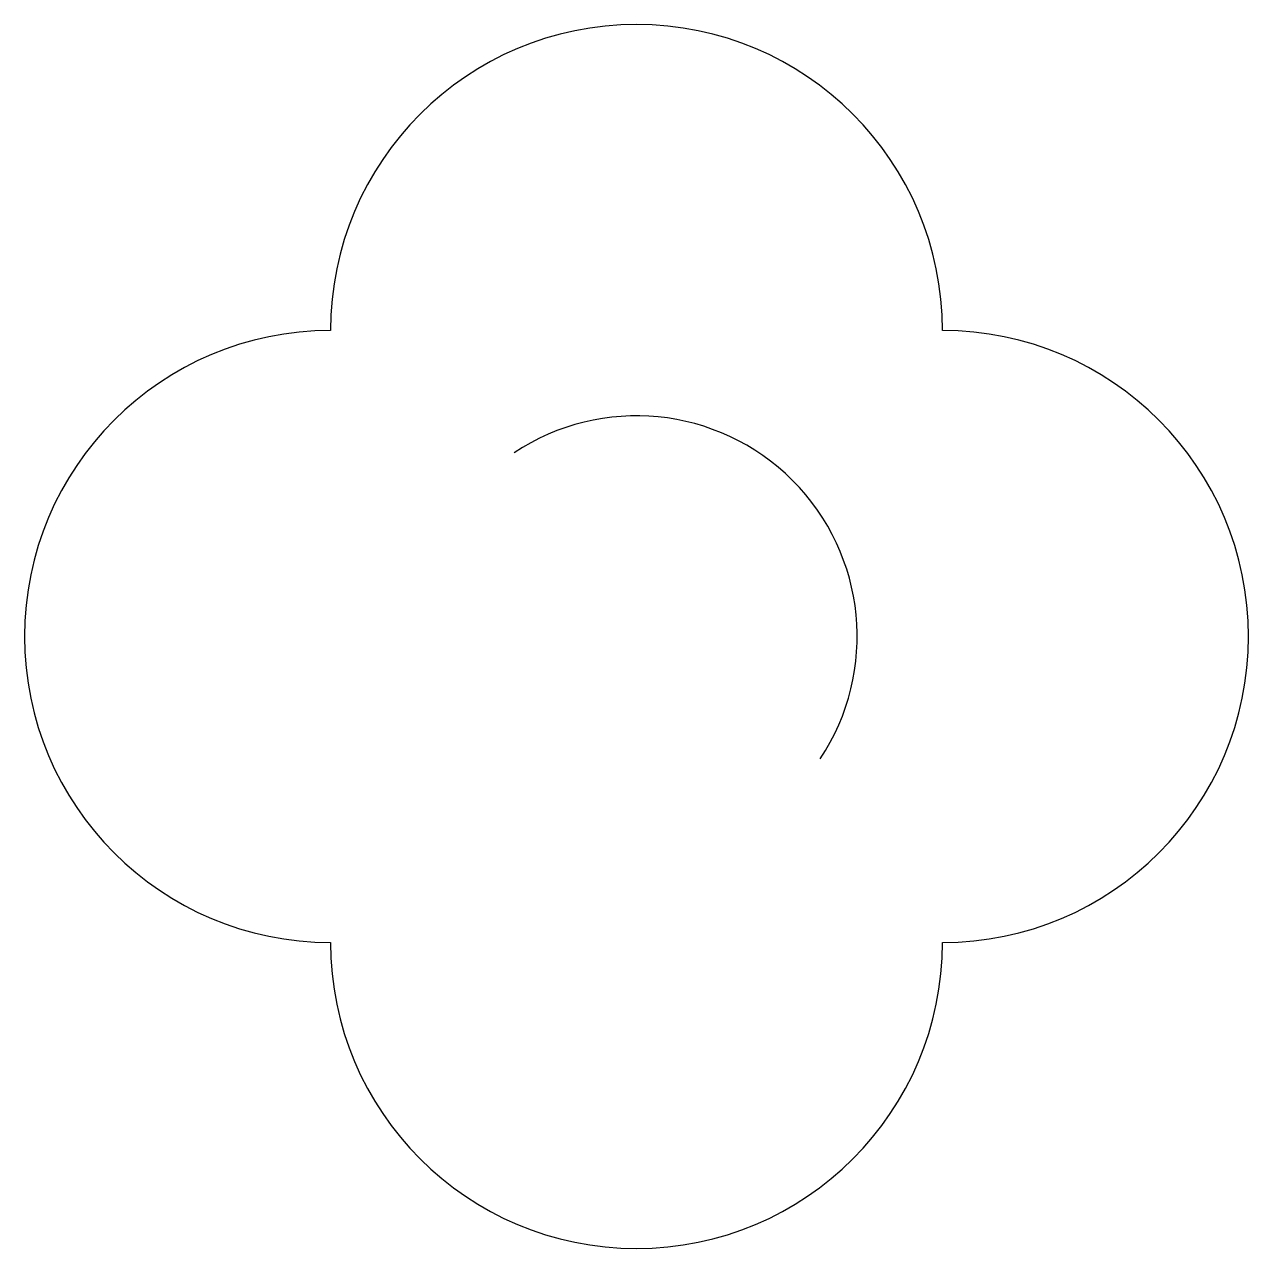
# Model space of a CAD drawing. Header units: millimetres. Extents: x 5 to 25, y 5 to 25.
import ezdxf

# ---------------------------------------------------------------- set-up
doc = ezdxf.new("R2010")
doc.units = ezdxf.units.MM
doc.layers.add('Par_defaut', color=70, linetype='Continuous')

msp = doc.modelspace()

# ---------------------------------------------------------------- linework, layer by layer
at = {"layer": 'Par_defaut'}
for centre, radius, start, end in [((15, 20), 5, 0, 180), ((10, 15), 5, 90, 270), ((20, 15), 5, 270, 450), ((15, 15), 3.606, 326.3099, 483.6901), ((15, 10), 5, 180, 360)]:
    msp.add_arc(centre, radius, start, end, dxfattribs=at)

doc.saveas('drawing.dxf')
